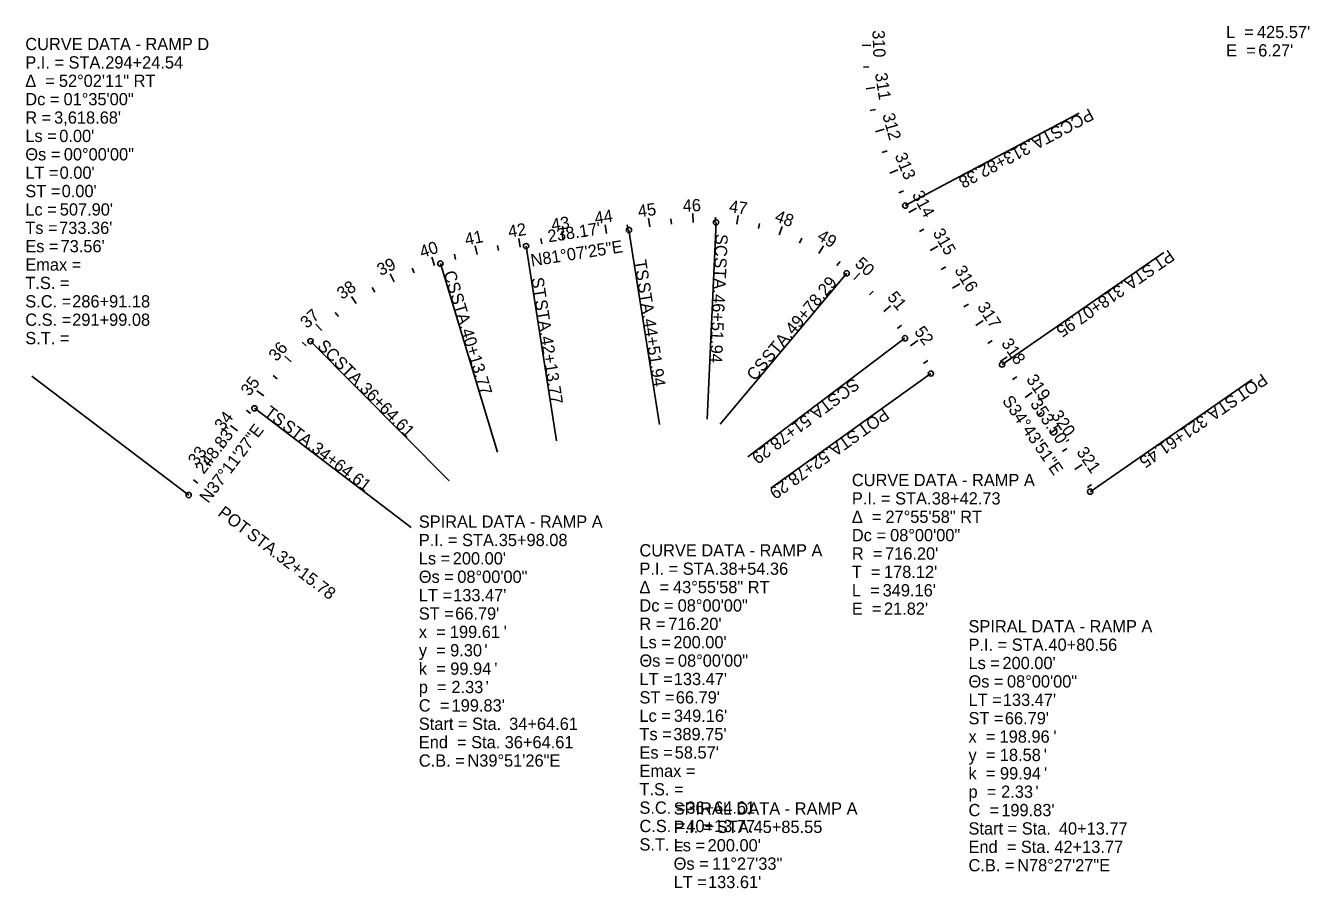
# Model space of a CAD drawing. Extents: x 213054 to 253479, y 525432 to 554138.
# Drawn here: x 219415 to 222349, y 545029 to 547001 of the extents above; entities that cross this region are included whole.
import ezdxf

# ---------------------------------------------------------------- set-up
doc = ezdxf.new("R2010")
doc.units = 0
for name, color, linetype in [('_CIVIL_CONSTRUCTION', 7, 'Continuous'), ('DV_X_Section_VMS_Line', 7, 'Continuous'), ('RW_X_CL_100_Bearings', 7, 'Continuous'), ('RW_X_CL_100_Cardinal_Points', 7, 'Continuous'), ('SC_Scratch1', 7, 'Continuous')]:
    doc.layers.add(name, color=color, linetype=linetype)

msp = doc.modelspace()

# ---------------------------------------------------------------- linework, layer by layer
at = {"layer": 'RW_X_CL_100_Cardinal_Points'}
for p, q in [((221326.4, 546955.4), (221346.4, 546956.1)), ((221329.8, 546905.5), (221341.7, 546906.7)), ((221336.1, 546855.9), (221355.9, 546859)), ((221345.3, 546806.8), (221357.1, 546809.3)), ((221357.4, 546758.3), (221376.7, 546763.7)), ((221372.4, 546710.6), (221383.7, 546714.5)), ((221390.1, 546663.8), (221408.6, 546671.4)), ((221410.5, 546618.2), (221421.3, 546623.4)), ((220940.7, 546551), (220939.8, 546571)), ((221433.5, 546573.8), (221451.1, 546583.2)), ((220742.5, 546525.5), (220739.4, 546545.2)), ((220791.9, 546533.2), (220790, 546545.1)), ((220841.3, 546540.7), (220838.5, 546560.5)), ((220890.9, 546547.1), (220889.6, 546559)), ((220990.7, 546551.2), (220991.2, 546563.2)), ((221040.5, 546546.6), (221043.3, 546566.4)), ((221089.6, 546537.1), (221092.4, 546548.8)), ((221137.4, 546522.8), (221144.1, 546541.6)), ((220544.9, 546494.6), (220541.8, 546514.4)), ((220594.3, 546502.3), (220592.4, 546514.2)), ((220643.7, 546510.1), (220640.6, 546529.8)), ((220693.1, 546517.8), (220691.2, 546529.6)), ((221183.6, 546503.7), (221188.8, 546514.6)), ((221457.5, 546529.9), (221468, 546535.7)), ((220446.4, 546477.5), (220442.4, 546497.1)), ((220495.5, 546486.6), (220493.5, 546498.4)), ((221227.7, 546480.2), (221238, 546497.3)), ((221482.1, 546486.4), (221499.4, 546496.3)), ((220349.6, 546452.6), (220343.4, 546471.7)), ((220397.6, 546466.5), (220394.7, 546478.1)), ((221269.2, 546452.3), (221276.4, 546461.9)), ((220256.9, 546415.2), (220248.1, 546433.2)), ((220302.6, 546435.6), (220298.1, 546446.7)), ((221307.7, 546420.4), (221321.2, 546435.2)), ((221507.3, 546443.2), (221517.6, 546449.3)), ((220212.8, 546391.8), (220206.8, 546402.2)), ((221343.2, 546385.3), (221352, 546393.5)), ((221533, 546400.3), (221550.1, 546410.8)), ((220170.3, 546365.3), (220159.2, 546381.9)), ((221559.4, 546357.9), (221569.6, 546364.3)), ((220129.9, 546336), (220122.5, 546345.4)), ((221376.2, 546347.7), (221391.6, 546360.5)), ((220091.6, 546303.8), (220078.2, 546318.7)), ((221407.5, 546308.7), (221416.9, 546316)), ((221586.4, 546315.7), (221603.1, 546326.6)), ((220055.6, 546269.1), (220047, 546277.5)), ((221437.6, 546268.8), (221453.7, 546280.8)), ((221613.9, 546274), (221623.9, 546280.7)), ((220021.9, 546232.2), (220006.8, 546245.3)), ((221467.3, 546228.5), (221477, 546235.6)), ((221642, 546232.7), (221658.5, 546244)), ((219990, 546193.7), (219980.6, 546201.2)), ((221670.5, 546191.6), (221680.4, 546198.4)), ((219959.2, 546154.3), (219943.4, 546166.4)), ((221699, 546150.5), (221715.4, 546161.9)), ((219929, 546114.5), (219919.4, 546121.7)), ((221727.5, 546109.4), (221737.3, 546116.2)), ((219898.8, 546074.7), (219882.8, 546086.7)), ((221755.9, 546068.3), (221772.4, 546079.7)), ((219868.5, 546034.8), (219859, 546042.1)), ((221784.4, 546027.2), (221794.3, 546034)), ((219838.3, 545995), (219822.4, 546007.1)), ((221812.9, 545986.1), (221829.4, 545997.5)), ((219808.1, 545955.2), (219798.5, 545962.4)), ((221841.4, 545945), (221851.3, 545951.8))]:
    msp.add_line(p, q, dxfattribs=at)
at = {"layer": 'SC_Scratch1'}
for p, q in [((221425.2, 546589.3), (221822.5, 546800.5)), ((220992.7, 546551.1), (220972.4, 546101.6)), ((220793.8, 546533.5), (220863.2, 546088.9)), ((220558.5, 546496.7), (220627.9, 546052.1)), ((221646.5, 546226.1), (222016.4, 546482.5)), ((220362.7, 546456.8), (220493.3, 546026.1)), ((221291.4, 546434.7), (221002.3, 546089.9)), ((220065.9, 546279.5), (220383, 545960.3)), ((221424.6, 546286.2), (221065.5, 546014.9)), ((219787.4, 545927.9), (219428.9, 546199.9)), ((221483.8, 546205.6), (221117.8, 545943.8)), ((221847.9, 545935.6), (222217.8, 546192)), ((219937.8, 546126.1), (220296.3, 545854.1))]:
    msp.add_line(p, q, dxfattribs=at)
for centre in [(221425.2, 546589.3), (220793.8, 546533.5), (220992.7, 546551.1), (220558.5, 546496.7), (220362.7, 546456.8), (221291.4, 546434.7), (220065.9, 546279.5), (221424.6, 546286.2), (221646.5, 546226.1), (221483.8, 546205.6), (219937.8, 546126.1), (219787.4, 545927.9), (221847.9, 545935.6)]:
    msp.add_circle(centre, 6, dxfattribs=at)

# ---------------------------------------------------------------- texts
at = {"layer": '_CIVIL_CONSTRUCTION'}
for s, p in [('L  = ', (222158.6, 546972.1)), ("425.57'", (222229, 546972.1)), ('CURVE DATA - RAMP D', (219414, 546944.6)), ('E  = ', (222158.6, 546930.1)), ("6.27'", (222232, 546930.1)), ('P.I. = STA. ', (219414, 546902.6)), ('294+24.54', (219596.7, 546902.6)), ('Δ  = ', (219414, 546860.6)), ('52°02\'11" RT', (219490.8, 546860.6)), ('Dc = ', (219414, 546818.6)), ('01°35\'00"', (219501.4, 546818.6)), ('R = ', (219414, 546776.6)), ("3,618.68'", (219479.9, 546776.6)), ('Ls = ', (219414, 546734.6)), ("0.00'", (219491.6, 546734.6)), ('Θs = ', (219414, 546692.6)), ('00°00\'00"', (219502, 546692.6)), ('LT = ', (219414, 546650.6)), ("0.00'", (219492.5, 546650.6)), ('ST = ', (219414, 546608.6)), ("0.00'", (219497.1, 546608.6)), ('Lc = ', (219414, 546566.6)), ("507.90'", (219492.8, 546566.6)), ('Ts = ', (219414, 546524.6)), ("733.36'", (219491.3, 546524.6)), ('Es = ', (219414, 546482.6)), ("73.56'", (219494.6, 546482.6)), ('Emax = ', (219414, 546440.6)), ('T.S. = ', (219414, 546398.6)), ('S.C. = ', (219414, 546356.6)), ('286+91.18', (219521.2, 546356.6)), ('C.S. = ', (219414, 546314.6)), ('291+99.08', (219521.2, 546314.6)), ('S.T. = ', (219414, 546272.6)), ('CURVE DATA - RAMP A', (221303.2, 545948.3)), ('P.I. = STA. ', (221303.2, 545906.3)), ('38+42.73', (221485.9, 545906.3)), ('27°55\'58" RT', (221380, 545864.3)), ('SPIRAL DATA - RAMP A', (220313.4, 545853.2)), ('Δ  = ', (221303.2, 545864.3)), ('P.I. = STA. ', (220313.4, 545811.2)), ('35+98.08', (220496.1, 545811.2)), ('Dc = ', (221303.2, 545822.3)), ('08°00\'00"', (221390.6, 545822.3)), ('R  = ', (221303.2, 545780.3)), ("716.20'", (221379, 545780.3)), ('Ls = ', (220313.4, 545769.2)), ("200.00'", (220391, 545769.2)), ('Θs = ', (220313.4, 545727.2)), ('08°00\'00"', (220401.4, 545727.2)), ('T  = ', (221303.2, 545738.3)), ("178.12'", (221376.6, 545738.3)), ('L  = ', (221303.2, 545696.3)), ("349.16'", (221373.6, 545696.3)), ('LT = ', (220313.4, 545685.2)), ("133.47'", (220391.9, 545685.2)), ('ST = ', (220313.4, 545643.2)), ("66.79'", (220396.5, 545643.2)), ('E  = ', (221303.2, 545654.3)), ("21.82'", (221376.6, 545654.3)), ('199.61', (220384.4, 545601.2)), ("'", (220507.3, 545601.2)), ('SPIRAL DATA - RAMP A', (221569.8, 545614)), ('x  = ', (220313.4, 545601.2)), ('P.I. = STA. ', (221569.8, 545572)), ('40+80.56', (221752.5, 545572)), ('y  = ', (220313.4, 545559.2)), ('9.30', (220385, 545559.2)), ("'", (220463.2, 545559.2)), ('k  = ', (220313.4, 545517.2)), ('99.94', (220385.3, 545517.2)), ("'", (220485.9, 545517.2)), ('Ls = ', (221569.8, 545530)), ("200.00'", (221647.4, 545530)), ('Θs = ', (221569.8, 545488)), ('08°00\'00"', (221657.8, 545488)), ('p  = ', (220313.4, 545475.2)), ('2.33', (220387.9, 545475.2)), ("'", (220466.1, 545475.2)), ('C  = ', (220313.4, 545433.2)), ("199.83'", (220388.3, 545433.2)), ('LT = ', (221569.8, 545446)), ("133.47'", (221648.3, 545446)), ('ST = ', (221569.8, 545404)), ("66.79'", (221652.9, 545404)), ('Start = Sta. ', (220313.4, 545391.2)), ('34+64.61', (220519.9, 545391.2)), ('End  = Sta. ', (220313.4, 545349.2)), ('36+64.61', (220509.7, 545349.2)), ('x  = ', (221569.8, 545362)), ('198.96', (221640.8, 545362)), ("'", (221763.7, 545362)), ('C.B. = ', (220313.4, 545307.2)), ('N39°51\'26"E', (220424.6, 545307.2)), ('y  = ', (221569.8, 545320)), ('18.58', (221641.4, 545320)), ("'", (221742, 545320)), ('k  = ', (221569.8, 545278)), ('99.94', (221641.7, 545278)), ("'", (221742.3, 545278)), ('p  = ', (221569.8, 545236)), ('2.33', (221644.4, 545236)), ("'", (221722.6, 545236)), ('SPIRAL DATA - RAMP A', (220895.9, 545197.6)), ('C  = ', (221569.8, 545194)), ("199.83'", (221644.7, 545194)), ('P.I. = STA. ', (220895.9, 545155.6)), ('45+85.55', (221078.5, 545155.6)), ('Start = Sta. ', (221569.8, 545152)), ('40+13.77', (221776.3, 545152)), ('Ls = ', (220895.9, 545113.6)), ("200.00'", (220973.5, 545113.6)), ('End  = Sta. ', (221569.8, 545110)), ('42+13.77', (221766.1, 545110)), ('Θs = ', (220895.9, 545071.6)), ('11°27\'33"', (220983.9, 545071.6)), ('C.B. = ', (221569.8, 545068)), ('N78°27\'27"E', (221681.1, 545068)), ('LT = ', (220895.9, 545029.6)), ("133.61'", (220974.4, 545029.6))]:
    msp.add_text(s, height=28, dxfattribs=at).set_placement(p)
for s, p in [('CURVE DATA - RAMP A', (220817.7, 545787.6)), ('P.I. = STA. ', (220817.7, 545745.6)), ('38+54.36', (221000.4, 545745.6)), ('Δ  = ', (220817.7, 545703.6)), ('43°55\'58" RT', (220894.5, 545703.6)), ('Dc = ', (220817.7, 545661.6)), ('08°00\'00"', (220905.1, 545661.6)), ('R = ', (220817.7, 545619.6)), ("716.20'", (220883.6, 545619.6)), ('Ls = ', (220817.7, 545577.6)), ("200.00'", (220895.3, 545577.6)), ('Θs = ', (220817.7, 545535.6)), ('08°00\'00"', (220905.7, 545535.6)), ('LT = ', (220817.7, 545493.6)), ("133.47'", (220896.2, 545493.6)), ('ST = ', (220817.7, 545451.6)), ("66.79'", (220900.8, 545451.6)), ('Lc = ', (220817.7, 545409.6)), ("349.16'", (220896.5, 545409.6)), ('Ts = ', (220817.7, 545367.6)), ("389.75'", (220895.1, 545367.6)), ('Es = ', (220817.7, 545325.6)), ("58.57'", (220898.3, 545325.6)), ('Emax = ', (220817.7, 545283.6)), ('T.S. = ', (220817.7, 545241.6)), ('S.C. = ', (220817.7, 545199.6)), ('36+64.61', (220924.9, 545199.6)), ('C.S. = ', (220817.7, 545157.6)), ('40+13.77', (220924.9, 545157.6)), ('S.T. = ', (220817.7, 545115.6))]:
    msp.add_text(s, height=28, rotation=360, dxfattribs=at).set_placement(p)
at = {"layer": 'DV_X_Section_VMS_Line'}
for s, rotation, p in [('N81°07\'25"E', 8.8763, (220571.3, 546450.2)), ('S34°43\'51"E', 304.7309, (221645.5, 546143.4)), ('N37°11\'27"E', 52.8091, (219832.2, 545907.5))]:
    msp.add_text(s, height=28, rotation=rotation, dxfattribs=at).set_placement(p)
at = {"layer": 'RW_X_CL_100_Bearings'}
for s, rotation, p in [("238.17'", 8.8763, (220610.1, 546505.2)), ("353.50'", 304.7309, (221709.5, 546136)), ("248.83'", 52.8091, (219821.9, 545974.1))]:
    msp.add_text(s, height=28, rotation=rotation, dxfattribs=at).set_placement(p)
at = {"layer": 'RW_X_CL_100_Cardinal_Points'}
for s, rotation, p in [('310', 272.2162, (221350.1, 546989.8)), ('311', 278.9569, (221355.9, 546890.9)), ('312', 285.6976, (221372.6, 546796.6)), ('313', 292.4382, (221400.7, 546703.6)), ('46', 2.596, (220917.2, 546574.9)), ('47', 351.9097, (221021.3, 546574.6)), ('314', 298.2705, (221440, 546614.4)), ('44', 8.8763, (220717.3, 546546.9)), ('45', 8.2146, (220816.1, 546562.3)), ('48', 340.4505, (221124.9, 546553.8)), ('42', 8.9142, (220519.6, 546516)), ('43', 8.8763, (220618.5, 546531.4)), ('41', 11.4651, (220421.5, 546498)), ('49', 328.9914, (221221.7, 546512.9)), ('315', 299.8541, (221487.3, 546527.5)), ('40', 17.978, (220320.6, 546469.5)), ('39', 25.978, (220226.2, 546428.1)), ('50', 317.6496, (221308.1, 546453.9)), ('316', 301.4377, (221536.8, 546442)), ('38', 33.9779, (220138, 546373.7)), ('51', 309.7625, (221382.5, 546379.3)), ('317', 303.0214, (221588.7, 546358)), ('37', 41.9779, (220057.8, 546307)), ('52', 306.7391, (221444.7, 546301.1)), ('36', 49.143, (219988.3, 546231.6)), ('318', 304.605, (221643.6, 546274.3)), ('35', 52.5586, (219926.1, 546152.1)), ('319', 304.7309, (221700.6, 546192)), ('34', 52.8091, (219865.8, 546072.6)), ('320', 304.7309, (221757.4, 546110)), ('33', 52.8091, (219805.4, 545992.9)), ('321', 304.7309, (221815.5, 546026.2))]:
    msp.add_text(s, height=28, rotation=rotation, dxfattribs=at).set_placement(p)
at = {"layer": 'SC_Scratch1'}
for s, rotation, p in [('PCC', 207.9915, (221846, 546812.5)), (' STA. ', 207.9915, (221785.1, 546780.1)), ('313+82.38', 207.9915, (221701.7, 546735.8)), ('SC', 267.4171, (220991.9, 546525)), ('PT', 214.7309, (222027.8, 546489.9)), ('TS', 278.8763, (220805.2, 546463.5)), (' STA. ', 267.4171, (220990, 546482)), (' STA. ', 214.7309, (221991.5, 546464.8)), ('CS', 286.8763, (220369.5, 546435.8)), ('ST', 278.8763, (220570.4, 546423.3)), ('49+78.29', 50.0203, (221169.9, 546292.3)), (' STA. ', 278.8763, (220811.6, 546422.5)), ('318+07.95', 214.7309, (221913.9, 546410.9)), (' STA. ', 286.8763, (220382, 546394.7)), (' STA. ', 278.8763, (220576.7, 546382.6)), ('46+51.94', 267.4171, (220985.7, 546387.6)), ('40+13.77', 286.8763, (220409.4, 546304.2)), ('44+51.94', 278.8763, (220826.1, 546329.1)), ('SC', 314.8091, (220079.5, 546266.4)), ('42+13.77', 278.8763, (220591.3, 546289.2)), (' STA. ', 50.0203, (221109.2, 546219.9)), (' STA. ', 314.8091, (220109.8, 546235.9)), ('CS', 50.0203, (221081.5, 546186.9)), ('SC', 217.0642, (221306.8, 546196.7)), ('POT', 214.7309, (222240.7, 546207.3)), ('36+64.61', 314.8091, (220176.4, 546168.8)), (' STA. ', 217.0642, (221272.5, 546170.7)), (' STA. ', 214.7309, (222181.5, 546166.3)), ('TS', 322.8091, (219957.6, 546111.6)), (' STA. ', 322.8091, (219990.6, 546086.6)), ('51+78.29', 217.0642, (221197.1, 546113.8)), ('POT', 215.5672, (221375.5, 546127.6)), ('321+61.45', 214.7309, (222103.8, 546112.5)), (' STA. ', 215.5672, (221316.9, 546085.7)), ('34+64.61', 322.8091, (220065.9, 546029.4)), ('52+78.29', 215.5672, (221240.1, 546030.8)), ('POT', 322.8091, (219852.1, 545882.7)), (' STA. ', 322.8091, (219909.5, 545839.1)), ('32+15.78', 322.8091, (219984.7, 545782))]:
    msp.add_text(s, height=28, rotation=rotation, dxfattribs=at).set_placement(p)

doc.saveas('drawing.dxf')
